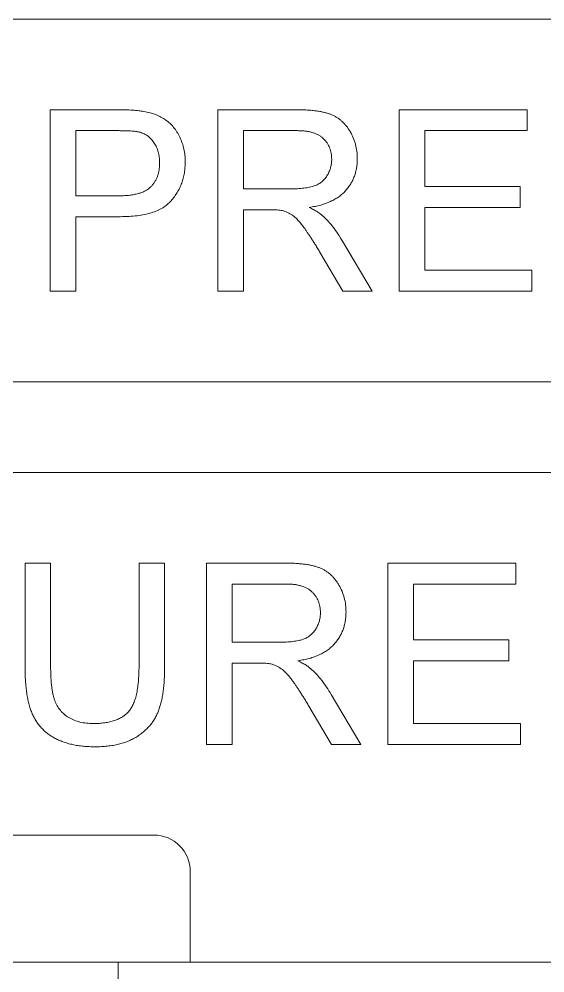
# Model space of a CAD drawing. Header units: inches. Extents: x 0.3 to 10.6, y 0.4 to 8.2.
# Drawn here: x 2.3752 to 2.5202, y 3.9499 to 4.2129 of the extents above; entities that cross this region are included whole.
import ezdxf

# ---------------------------------------------------------------- set-up
doc = ezdxf.new("R2010")
doc.units = ezdxf.units.IN
doc.header["$MEASUREMENT"] = 0

msp = doc.modelspace()

# ---------------------------------------------------------------- linework, layer by layer
at = {"color": 7, "linetype": 'Continuous', "lineweight": 15}
for p, q in [((2.97392, 4.21294), (2.14084, 4.21294)), ((2.38386, 4.13794), (2.38386, 4.18794)), ((2.38386, 4.18794), (2.40222, 4.18794)), ((2.43001, 4.13794), (2.43001, 4.18794)), ((2.43001, 4.18794), (2.4517, 4.18794)), ((2.48001, 4.13794), (2.48001, 4.18794)), ((2.48001, 4.18794), (2.51527, 4.18794)), ((2.51527, 4.18794), (2.51527, 4.18217)), ((2.40285, 4.18217), (2.39091, 4.18217)), ((2.39091, 4.18217), (2.39091, 4.16422)), ((2.45196, 4.18217), (2.43706, 4.18217)), ((2.43706, 4.18217), (2.43706, 4.16614)), ((2.51527, 4.18217), (2.48706, 4.18217)), ((2.48706, 4.18217), (2.48706, 4.16678)), ((2.43706, 4.16614), (2.45045, 4.16614)), ((2.48706, 4.16678), (2.51334, 4.16678)), ((2.51334, 4.16678), (2.51334, 4.16101)), ((2.39091, 4.16422), (2.40297, 4.16422)), ((2.51334, 4.16101), (2.48706, 4.16101)), ((2.48706, 4.16101), (2.48706, 4.1437)), ((2.40316, 4.15845), (2.39091, 4.15845)), ((2.39091, 4.15845), (2.39091, 4.13794)), ((2.43706, 4.16037), (2.43706, 4.13794)), ((2.44428, 4.16037), (2.43706, 4.16037)), ((2.46436, 4.15174), (2.47257, 4.13794)), ((2.46448, 4.13794), (2.45825, 4.14849)), ((2.48706, 4.1437), (2.51655, 4.1437)), ((2.51655, 4.1437), (2.51655, 4.13794)), ((2.39091, 4.13794), (2.38386, 4.13794)), ((2.43706, 4.13794), (2.43001, 4.13794)), ((2.47257, 4.13794), (2.46448, 4.13794)), ((2.51655, 4.13794), (2.48001, 4.13794)), ((2.14084, 4.11294), (2.68842, 4.11294)), ((2.68842, 4.08794), (2.14084, 4.08794)), ((2.3769, 4.03417), (2.3769, 4.06294)), ((2.3769, 4.06294), (2.38395, 4.06294)), ((2.38395, 4.06294), (2.38395, 4.0345)), ((2.40831, 4.06294), (2.41536, 4.06294)), ((2.40831, 4.0345), (2.40831, 4.06294)), ((2.41536, 4.06294), (2.41536, 4.03417)), ((2.4269, 4.01294), (2.4269, 4.06294)), ((2.4269, 4.06294), (2.44859, 4.06294)), ((2.4769, 4.01294), (2.4769, 4.06294)), ((2.4769, 4.06294), (2.51215, 4.06294)), ((2.51215, 4.06294), (2.51215, 4.05717)), ((2.44885, 4.05717), (2.43395, 4.05717)), ((2.43395, 4.05717), (2.43395, 4.04114)), ((2.48395, 4.05717), (2.48395, 4.04178)), ((2.51215, 4.05717), (2.48395, 4.05717)), ((2.43395, 4.04114), (2.44734, 4.04114)), ((2.48395, 4.04178), (2.51023, 4.04178)), ((2.51023, 4.04178), (2.51023, 4.03601)), ((2.44117, 4.03537), (2.43395, 4.03537)), ((2.43395, 4.03537), (2.43395, 4.01294)), ((2.51023, 4.03601), (2.48395, 4.03601)), ((2.48395, 4.03601), (2.48395, 4.0187)), ((2.46125, 4.02674), (2.46946, 4.01294)), ((2.46137, 4.01294), (2.45514, 4.02349)), ((2.48395, 4.0187), (2.51344, 4.0187)), ((2.51344, 4.0187), (2.51344, 4.01294)), ((2.43395, 4.01294), (2.4269, 4.01294)), ((2.46946, 4.01294), (2.46137, 4.01294)), ((2.51344, 4.01294), (2.4769, 4.01294)), ((2.14142, 3.98794), (2.41242, 3.98794)), ((2.42242, 3.97794), (2.42242, 3.95294)), ((2.05084, 3.95294), (2.42242, 3.95294)), ((2.40256, 3.94644), (2.40256, 3.95294)), ((2.42242, 3.95294), (2.69842, 3.95294))]:
    msp.add_line(p, q, dxfattribs=at)
msp.add_arc((2.41242, 3.97794), 0.01, 0, 90, dxfattribs=at)
for points, knots in [([(2.40222, 4.18794), (2.40299, 4.18793), (2.40442, 4.18792), (2.40641, 4.18783), (2.40813, 4.18771), (2.40916, 4.18754), (2.40964, 4.18746)], [0, 0, 0, 0, 0.307163, 0.576853, 0.806633, 1, 1, 1, 1]), ([(2.40964, 4.18746), (2.41021, 4.18735), (2.41133, 4.18714), (2.41292, 4.18662), (2.41436, 4.18597), (2.41566, 4.18517), (2.41684, 4.18422), (2.41788, 4.18309), (2.4188, 4.18179), (2.41959, 4.18034), (2.42024, 4.17877), (2.4207, 4.1771), (2.42099, 4.17536), (2.42102, 4.17417), (2.42103, 4.17356)], [0, 0, 0, 0, 0.089242, 0.172977, 0.252655, 0.328953, 0.404688, 0.481499, 0.56187, 0.645629, 0.732291, 0.819179, 0.908075, 1, 1, 1, 1]), ([(2.4517, 4.18794), (2.45221, 4.18793), (2.4532, 4.18792), (2.45464, 4.18787), (2.45598, 4.18775), (2.45722, 4.18762), (2.45837, 4.18743), (2.45943, 4.1872), (2.4604, 4.18693), (2.46127, 4.18662), (2.46208, 4.18626), (2.46284, 4.18582), (2.46356, 4.18533), (2.46423, 4.18477), (2.46487, 4.18414), (2.46546, 4.18346), (2.46601, 4.18271), (2.46669, 4.18163), (2.46741, 4.18019), (2.46802, 4.17836), (2.46841, 4.17643), (2.46845, 4.17512), (2.46847, 4.17445)], [0, 0, 0, 0, 0.062113, 0.120212, 0.174385, 0.225444, 0.272358, 0.316388, 0.356869, 0.393978, 0.429589, 0.464683, 0.500036, 0.535483, 0.571363, 0.607909, 0.645662, 0.684517, 0.762579, 0.840497, 0.919073, 1, 1, 1, 1]), ([(2.40861, 4.18173), (2.40846, 4.18176), (2.40815, 4.18184), (2.40764, 4.18192), (2.40704, 4.182), (2.40636, 4.18206), (2.40559, 4.18211), (2.40475, 4.18214), (2.40383, 4.18216), (2.40318, 4.18216), (2.40285, 4.18217)], [0, 0, 0, 0, 0.076383, 0.165986, 0.270715, 0.388824, 0.520602, 0.666029, 0.825243, 1, 1, 1, 1]), ([(2.41398, 4.17336), (2.41397, 4.17387), (2.41394, 4.17486), (2.41365, 4.17628), (2.41319, 4.17759), (2.41254, 4.17877), (2.41174, 4.1798), (2.41081, 4.18065), (2.40977, 4.18132), (2.409, 4.18159), (2.40861, 4.18173)], [0, 0, 0, 0, 0.1428946, 0.2768798, 0.4054067, 0.5318334, 0.654225, 0.7698109, 0.8841097, 1, 1, 1, 1]), ([(2.46142, 4.1743), (2.46141, 4.17458), (2.46139, 4.17513), (2.4613, 4.17594), (2.46111, 4.17671), (2.46087, 4.17744), (2.46054, 4.17813), (2.46015, 4.17878), (2.45968, 4.17939), (2.45915, 4.17997), (2.45854, 4.18049), (2.45784, 4.18094), (2.45706, 4.18133), (2.4562, 4.18163), (2.45526, 4.18188), (2.45423, 4.18204), (2.45313, 4.18216), (2.45236, 4.18216), (2.45196, 4.18217)], [0, 0, 0, 0, 0.060326, 0.11816, 0.174187, 0.229539, 0.28345, 0.337827, 0.392632, 0.448466, 0.505965, 0.565059, 0.626654, 0.692232, 0.761131, 0.83531, 0.915326, 1, 1, 1, 1]), ([(2.45045, 4.16614), (2.45112, 4.16615), (2.45238, 4.16617), (2.45413, 4.16634), (2.45563, 4.16661), (2.4569, 4.16699), (2.45796, 4.16753), (2.45889, 4.16819), (2.45965, 4.16901), (2.46029, 4.16994), (2.46079, 4.17097), (2.46115, 4.17204), (2.46138, 4.17316), (2.46141, 4.17392), (2.46142, 4.1743)], [0, 0, 0, 0, 0.12886, 0.240892, 0.338044, 0.42012, 0.494058, 0.566095, 0.636805, 0.709148, 0.781942, 0.854285, 0.92617, 1, 1, 1, 1]), ([(2.46847, 4.17445), (2.46846, 4.17403), (2.46844, 4.17318), (2.46829, 4.17194), (2.46803, 4.17075), (2.46768, 4.16961), (2.46721, 4.16853), (2.46667, 4.16749), (2.46599, 4.16651), (2.46524, 4.16558), (2.46437, 4.16471), (2.46339, 4.16393), (2.46229, 4.16324), (2.46109, 4.16263), (2.45978, 4.16208), (2.45836, 4.16164), (2.45682, 4.16128), (2.45576, 4.1611), (2.45521, 4.16101)], [0, 0, 0, 0, 0.061413, 0.121295, 0.179224, 0.235938, 0.292217, 0.348197, 0.404445, 0.462026, 0.520334, 0.580383, 0.641826, 0.706363, 0.773851, 0.845266, 0.920155, 1, 1, 1, 1]), ([(2.40297, 4.16422), (2.40345, 4.16423), (2.40437, 4.16424), (2.40571, 4.16435), (2.40694, 4.16454), (2.40806, 4.1648), (2.40908, 4.16512), (2.40999, 4.16553), (2.41079, 4.16602), (2.41148, 4.16659), (2.41207, 4.16723), (2.41259, 4.16793), (2.41302, 4.16868), (2.41337, 4.16951), (2.41366, 4.17038), (2.41384, 4.17133), (2.41396, 4.17232), (2.41398, 4.17301), (2.41398, 4.17336)], [0, 0, 0, 0, 0.087731, 0.169006, 0.244802, 0.314232, 0.378942, 0.439172, 0.495787, 0.549435, 0.602, 0.654255, 0.706905, 0.761202, 0.816862, 0.87467, 0.936008, 1, 1, 1, 1]), ([(2.42103, 4.17356), (2.42102, 4.17304), (2.421, 4.17203), (2.42082, 4.17053), (2.42052, 4.16909), (2.42008, 4.16771), (2.41955, 4.16639), (2.41887, 4.16514), (2.41808, 4.16394), (2.41717, 4.16281), (2.41611, 4.16176), (2.41483, 4.16086), (2.41335, 4.16011), (2.41168, 4.15951), (2.40983, 4.15903), (2.40778, 4.15868), (2.40553, 4.15849), (2.40397, 4.15846), (2.40316, 4.15845)], [0, 0, 0, 0, 0.058048, 0.114213, 0.168892, 0.222626, 0.275651, 0.328725, 0.381659, 0.435953, 0.491264, 0.548993, 0.610417, 0.676248, 0.747409, 0.824866, 0.909026, 1, 1, 1, 1]), ([(2.45521, 4.16101), (2.45561, 4.16081), (2.45638, 4.16042), (2.45743, 4.15982), (2.45833, 4.1592), (2.45885, 4.15876), (2.4591, 4.15855)], [0, 0, 0, 0, 0.293076, 0.556562, 0.791914, 1, 1, 1, 1]), ([(2.44776, 4.16014), (2.44755, 4.16018), (2.44709, 4.16026), (2.4463, 4.16032), (2.44535, 4.16037), (2.44466, 4.16037), (2.44428, 4.16037)], [0, 0, 0, 0, 0.1774947, 0.4052256, 0.6783881, 1, 1, 1, 1]), ([(2.45825, 4.14849), (2.45803, 4.14886), (2.4576, 4.14958), (2.45697, 4.15063), (2.45635, 4.15159), (2.45578, 4.1525), (2.45524, 4.15334), (2.45471, 4.15411), (2.45423, 4.15482), (2.45364, 4.15564), (2.45294, 4.15656), (2.45214, 4.1575), (2.45136, 4.15825), (2.45042, 4.15898), (2.44924, 4.15967), (2.44824, 4.15999), (2.44776, 4.16014)], [0, 0, 0, 0, 0.080781, 0.156541, 0.227935, 0.29431, 0.356868, 0.414759, 0.467641, 0.516748, 0.60473, 0.681571, 0.74811, 0.804941, 0.905406, 1, 1, 1, 1]), ([(2.4591, 4.15855), (2.45957, 4.15809), (2.46054, 4.15713), (2.46188, 4.15551), (2.46317, 4.15371), (2.46396, 4.15241), (2.46436, 4.15174)], [0, 0, 0, 0, 0.229528, 0.471466, 0.728186, 1, 1, 1, 1]), ([(2.44859, 4.06294), (2.4491, 4.06293), (2.45009, 4.06292), (2.45153, 4.06287), (2.45286, 4.06275), (2.45411, 4.06262), (2.45526, 4.06243), (2.45632, 4.0622), (2.45728, 4.06193), (2.45816, 4.06162), (2.45897, 4.06126), (2.45973, 4.06082), (2.46045, 4.06033), (2.46112, 4.05977), (2.46176, 4.05914), (2.46235, 4.05846), (2.4629, 4.05771), (2.46358, 4.05663), (2.4643, 4.05519), (2.46491, 4.05336), (2.4653, 4.05143), (2.46534, 4.05012), (2.46536, 4.04945)], [0, 0, 0, 0, 0.062113, 0.120212, 0.174385, 0.225444, 0.272358, 0.316388, 0.356869, 0.393978, 0.429589, 0.464683, 0.500036, 0.535483, 0.571363, 0.607909, 0.645662, 0.684517, 0.762579, 0.840497, 0.919073, 1, 1, 1, 1]), ([(2.45831, 4.0493), (2.4583, 4.04958), (2.45828, 4.05013), (2.45819, 4.05094), (2.458, 4.05171), (2.45775, 4.05244), (2.45743, 4.05313), (2.45704, 4.05378), (2.45657, 4.05439), (2.45604, 4.05497), (2.45543, 4.05549), (2.45473, 4.05594), (2.45395, 4.05633), (2.45309, 4.05663), (2.45215, 4.05688), (2.45112, 4.05704), (2.45001, 4.05716), (2.44925, 4.05716), (2.44885, 4.05717)], [0, 0, 0, 0, 0.060326, 0.11816, 0.174187, 0.229539, 0.28345, 0.337827, 0.392632, 0.448466, 0.505965, 0.565059, 0.626654, 0.692232, 0.761131, 0.83531, 0.915326, 1, 1, 1, 1]), ([(2.44734, 4.04114), (2.44801, 4.04115), (2.44927, 4.04117), (2.45102, 4.04134), (2.45252, 4.04161), (2.45379, 4.04199), (2.45485, 4.04253), (2.45577, 4.04319), (2.45654, 4.04401), (2.45718, 4.04494), (2.45768, 4.04597), (2.45804, 4.04704), (2.45827, 4.04816), (2.4583, 4.04892), (2.45831, 4.0493)], [0, 0, 0, 0, 0.12886, 0.240892, 0.338044, 0.42012, 0.494058, 0.566095, 0.636805, 0.709148, 0.781942, 0.854285, 0.92617, 1, 1, 1, 1]), ([(2.46536, 4.04945), (2.46535, 4.04903), (2.46533, 4.04818), (2.46518, 4.04694), (2.46491, 4.04575), (2.46457, 4.04461), (2.4641, 4.04353), (2.46356, 4.04249), (2.46288, 4.04151), (2.46213, 4.04058), (2.46126, 4.03971), (2.46028, 4.03893), (2.45918, 4.03824), (2.45798, 4.03763), (2.45667, 4.03708), (2.45524, 4.03664), (2.45371, 4.03628), (2.45265, 4.0361), (2.4521, 4.03601)], [0, 0, 0, 0, 0.061413, 0.121295, 0.179224, 0.235938, 0.292217, 0.348197, 0.404445, 0.462026, 0.520334, 0.580383, 0.641826, 0.706363, 0.773851, 0.845266, 0.920155, 1, 1, 1, 1]), ([(2.38395, 4.0345), (2.38395, 4.03398), (2.38396, 4.03298), (2.38401, 4.03154), (2.3841, 4.0302), (2.38422, 4.02895), (2.38437, 4.02782), (2.38458, 4.0268), (2.3848, 4.02588), (2.38514, 4.0248), (2.3857, 4.0236), (2.38659, 4.02232), (2.38767, 4.02122), (2.38896, 4.0203), (2.39043, 4.01958), (2.39205, 4.01908), (2.39383, 4.01875), (2.39506, 4.01872), (2.3957, 4.0187)], [0, 0, 0, 0, 0.06814, 0.131478, 0.190514, 0.245276, 0.295444, 0.341135, 0.382821, 0.420216, 0.489633, 0.556579, 0.623721, 0.692399, 0.763564, 0.837802, 0.915926, 1, 1, 1, 1]), ([(2.3957, 4.0187), (2.39625, 4.01871), (2.3973, 4.01873), (2.39883, 4.01888), (2.40023, 4.01914), (2.40151, 4.01948), (2.40267, 4.01995), (2.40371, 4.02051), (2.40463, 4.02117), (2.40544, 4.02195), (2.40613, 4.02289), (2.40672, 4.024), (2.40722, 4.0253), (2.40762, 4.02678), (2.40792, 4.02845), (2.40815, 4.0303), (2.40828, 4.03234), (2.4083, 4.03376), (2.40831, 4.0345)], [0, 0, 0, 0, 0.069477, 0.134153, 0.194032, 0.249814, 0.302261, 0.351905, 0.399506, 0.445621, 0.493724, 0.54658, 0.604769, 0.66939, 0.740897, 0.819837, 0.905972, 1, 1, 1, 1]), ([(2.44465, 4.03514), (2.44444, 4.03518), (2.44398, 4.03526), (2.44319, 4.03532), (2.44224, 4.03537), (2.44155, 4.03537), (2.44117, 4.03537)], [0, 0, 0, 0, 0.1774947, 0.4052256, 0.6783881, 1, 1, 1, 1]), ([(2.45514, 4.02349), (2.45492, 4.02386), (2.45449, 4.02458), (2.45386, 4.02563), (2.45324, 4.02659), (2.45267, 4.0275), (2.45212, 4.02834), (2.4516, 4.02911), (2.45112, 4.02982), (2.45053, 4.03064), (2.44983, 4.03156), (2.44902, 4.0325), (2.44825, 4.03325), (2.44731, 4.03398), (2.44613, 4.03467), (2.44513, 4.03499), (2.44465, 4.03514)], [0, 0, 0, 0, 0.080781, 0.156541, 0.227935, 0.29431, 0.356868, 0.414759, 0.467641, 0.516748, 0.60473, 0.681571, 0.74811, 0.804941, 0.905406, 1, 1, 1, 1]), ([(2.4521, 4.03601), (2.4525, 4.03581), (2.45327, 4.03542), (2.45432, 4.03482), (2.45522, 4.0342), (2.45574, 4.03376), (2.45598, 4.03355)], [0, 0, 0, 0, 0.293076, 0.556562, 0.791914, 1, 1, 1, 1]), ([(2.39625, 4.01229), (2.39569, 4.0123), (2.3946, 4.01232), (2.39299, 4.01243), (2.39147, 4.01262), (2.39002, 4.01287), (2.38865, 4.01322), (2.38736, 4.01364), (2.38614, 4.01413), (2.385, 4.01469), (2.38395, 4.01533), (2.38297, 4.01604), (2.38207, 4.01681), (2.38125, 4.01765), (2.3805, 4.01856), (2.37983, 4.01953), (2.37925, 4.02058), (2.37874, 4.0217), (2.37829, 4.0229), (2.37793, 4.02421), (2.37761, 4.02561), (2.37736, 4.02712), (2.37714, 4.02874), (2.37701, 4.03046), (2.37691, 4.03228), (2.3769, 4.03353), (2.3769, 4.03417)], [0, 0, 0, 0, 0.049704, 0.096844, 0.142151, 0.185722, 0.227185, 0.267311, 0.305922, 0.343223, 0.379594, 0.414974, 0.450006, 0.484727, 0.519189, 0.55389, 0.58911, 0.625241, 0.662766, 0.702744, 0.74522, 0.790538, 0.838268, 0.889309, 0.943205, 1, 1, 1, 1]), ([(2.41536, 4.03417), (2.41535, 4.03356), (2.41534, 4.03237), (2.41527, 4.03064), (2.41515, 4.029), (2.41495, 4.02746), (2.41473, 4.02601), (2.41443, 4.02467), (2.4141, 4.02341), (2.41371, 4.02225), (2.41324, 4.02116), (2.4127, 4.02013), (2.41208, 4.01915), (2.41136, 4.01823), (2.41056, 4.01736), (2.40968, 4.01653), (2.40872, 4.01576), (2.40767, 4.01504), (2.40654, 4.01439), (2.40532, 4.01382), (2.40401, 4.01336), (2.40262, 4.01296), (2.40115, 4.01267), (2.39959, 4.01245), (2.39795, 4.01231), (2.39682, 4.0123), (2.39625, 4.01229)], [0, 0, 0, 0, 0.054643, 0.106336, 0.155155, 0.201481, 0.245018, 0.285951, 0.324626, 0.360881, 0.395653, 0.430375, 0.464745, 0.499441, 0.534727, 0.57042, 0.607162, 0.645173, 0.684093, 0.7239, 0.765171, 0.807985, 0.852778, 0.899518, 0.948634, 1, 1, 1, 1]), ([(2.45598, 4.03355), (2.45646, 4.03309), (2.45743, 4.03213), (2.45876, 4.03051), (2.46006, 4.02871), (2.46085, 4.02741), (2.46125, 4.02674)], [0, 0, 0, 0, 0.229528, 0.471466, 0.728186, 1, 1, 1, 1])]:
    msp.add_open_spline(points, degree=3, knots=knots, dxfattribs=at)

doc.saveas('drawing.dxf')
